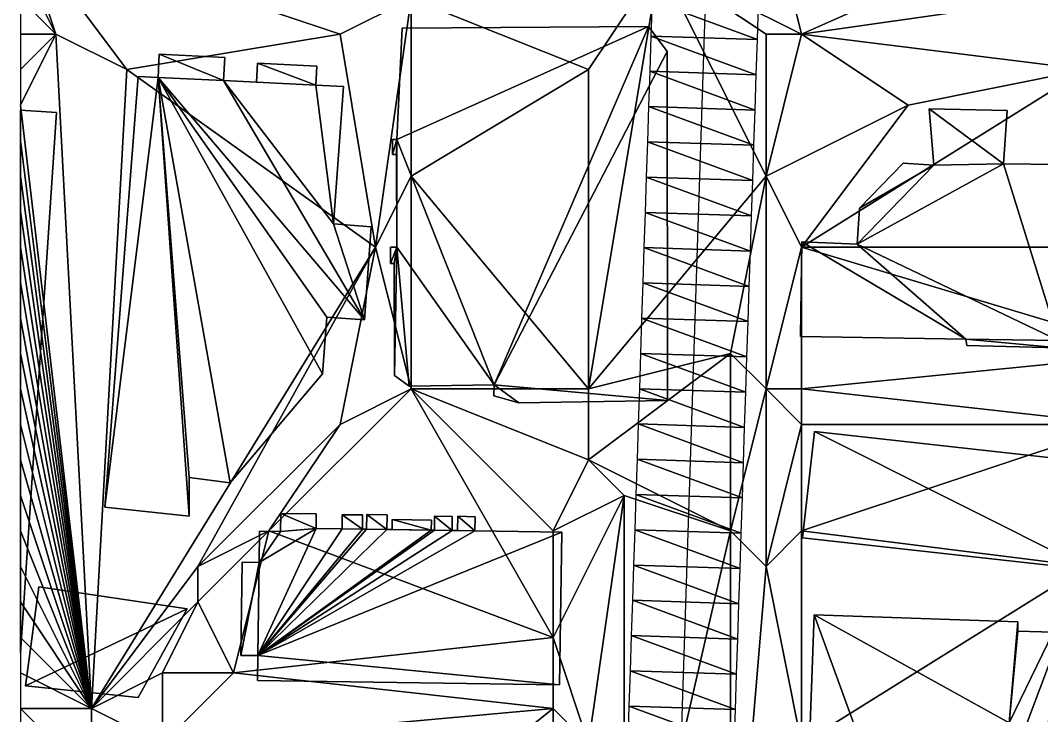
# Model space of a CAD drawing. Header units: metres. Extents: x -1103 to 901, y -902 to 905.
# Drawn here: x -1100 to -1042.5, y -294.4 to -255.2 of the extents above; entities that cross this region are included whole.
import ezdxf

# ---------------------------------------------------------------- set-up
doc = ezdxf.new("R2010")
doc.units = ezdxf.units.M
for name, color, linetype in [('OSM_BUILDING_FOOTPRINTS', 7, 'CONTINUOUS'), ('OSM_BUILDING_ROOFS', 1, 'CONTINUOUS'), ('OSM_BUILDING_WALLS', 8, 'CONTINUOUS'), ('OSM_ROAD_AXES', 2, 'CONTINUOUS'), ('OSM_ROAD_SURFACE', 9, 'CONTINUOUS'), ('OSM_TERRAIN', 3, 'CONTINUOUS')]:
    doc.layers.add(name, color=color, linetype=linetype)

msp = doc.modelspace()

# ---------------------------------------------------------------- linework, layer by layer
at = {"layer": 'OSM_BUILDING_FOOTPRINTS'}
for points in [[(-1078.495, -255.662, 18.8), (-1064.634, -255.562, 18.8), (-1063.584, -256.988, 18.8), (-1063.561, -276.651, 18.8), (-1071.929, -276.773, 18.8), (-1073.344, -276.386, 18.8), (-1073.311, -275.767, 18.8), (-1078.097, -275.844, 18.8), (-1078.926, -275.236, 18.8), (-1078.959, -268.921, 18.8), (-1079.158, -268.921, 18.8), (-1079.158, -268.015, 18.8), (-1078.793, -268.015, 18.8), (-1078.816, -262.784, 18.8), (-1079.048, -262.784, 18.8), (-1079.048, -261.932, 18.8), (-1078.805, -261.932, 18.8), (-1078.495, -255.662, 18.8)], [(-1093.362, -258.382, 18.492), (-1092.235, -258.438, 18.492), (-1092.18, -257.133, 18.492), (-1088.488, -257.31, 18.492), (-1088.554, -258.615, 18.492), (-1086.708, -258.703, 18.492), (-1086.653, -257.641, 18.492), (-1083.303, -257.807, 18.492), (-1083.359, -258.869, 18.492), (-1081.8, -258.946, 18.492), (-1082.364, -266.699, 18.492), (-1080.241, -266.853, 18.492), (-1080.628, -272.106, 18.492), (-1082.751, -271.952, 18.492), (-1082.983, -275.148, 18.492), (-1088.178, -281.297, 18.492), (-1090.488, -280.987, 18.492), (-1090.488, -283.166, 18.492), (-1095.241, -282.668, 18.492), (-1093.362, -258.382, 18.492)], [(-1097.961, -260.417, 18.084), (-1100, -260.281, 18.084), (-1100, -290.861, 18.084)], [(-1056.056, -273.035, 21.25), (-1055.99, -267.716, 21.25), (-1052.873, -267.837, 21.25), (-1052.751, -265.802, 21.25), (-1050.286, -263.281, 21.25), (-1048.562, -263.38, 21.25), (-1048.816, -260.217, 21.25), (-1044.428, -260.306, 21.25), (-1044.627, -263.314, 21.25), (-1039.995, -263.358, 21.25), (-1039.962, -267.881, 21.25), (-1037.154, -267.759, 21.25), (-1037.254, -273.388, 21.25), (-1041.542, -273.267, 21.25), (-1041.52, -273.687, 21.25), (-1046.704, -273.543, 21.25), (-1046.749, -273.201, 21.25), (-1056.056, -273.035, 21.25)], [(-1055.956, -284.381, 21.937), (-1055.282, -278.398, 21.937), (-1039.055, -280.201, 21.937), (-1039.729, -286.184, 21.937), (-1055.956, -284.381, 21.937)], [(-1086.531, -284.017, 18.923), (-1085.348, -284.039, 18.923), (-1085.337, -283.011, 18.923), (-1083.336, -283.033, 18.923), (-1083.347, -283.862, 18.923), (-1081.888, -283.884, 18.923), (-1081.877, -283.088, 18.923), (-1080.727, -283.099, 18.923), (-1080.739, -283.895, 18.923), (-1080.506, -283.906, 18.923), (-1080.495, -283.066, 18.923), (-1079.346, -283.088, 18.923), (-1079.357, -283.917, 18.923), (-1079.058, -283.917, 18.923), (-1079.058, -283.353, 18.923), (-1076.848, -283.387, 18.923), (-1076.859, -283.951, 18.923), (-1076.682, -283.962, 18.923), (-1076.671, -283.165, 18.923), (-1075.676, -283.187, 18.923), (-1075.687, -283.973, 18.923), (-1075.377, -283.973, 18.923), (-1075.366, -283.176, 18.923), (-1074.394, -283.198, 18.923), (-1074.405, -283.995, 18.923), (-1069.508, -284.061, 18.923), (-1069.64, -292.665, 18.923), (-1086.652, -292.422, 18.923), (-1086.63, -291.028, 18.923), (-1087.592, -291.017, 18.923), (-1087.514, -285.764, 18.923), (-1086.553, -285.775, 18.923), (-1086.531, -284.017, 18.923)], [(-1098.955, -287.147, 18.119), (-1090.609, -288.385, 18.119), (-1093.362, -293.384, 18.119), (-1099.706, -292.732, 18.119), (-1098.955, -287.147, 18.119)], [(-1056.331, -317.039, 22.218), (-1055.304, -288.728, 22.218), (-1043.819, -289.125, 22.218), (-1043.83, -289.656, 22.218), (-1041.841, -289.712, 22.218), (-1042.106, -294.865, 22.218), (-1044.305, -294.81, 22.218), (-1044.46, -298.669, 22.218), (-1051.733, -298.526, 22.218), (-1051.844, -303.038, 22.218), (-1045.919, -303.193, 22.218), (-1046.405, -311.465, 22.218), (-1043.189, -311.631, 22.218), (-1043.376, -317.271, 22.218), (-1056.331, -317.039, 22.218)]]:
    msp.add_polyline3d(points, close=True, dxfattribs=at)
at = {"layer": 'OSM_BUILDING_ROOFS'}
for points in [[(-1064.634, -255.562, 56), (-1078.495, -255.662, 56), (-1078.805, -261.932, 56)], [(-1073.311, -275.767, 56), (-1064.634, -255.562, 56), (-1078.805, -261.932, 56)], [(-1073.311, -275.767, 56), (-1063.584, -256.988, 56), (-1064.634, -255.562, 56)], [(-1073.311, -275.767, 56), (-1063.561, -276.651, 56), (-1063.584, -256.988, 56)], [(-1088.554, -258.615, 30.092), (-1092.18, -257.133, 30.092), (-1092.235, -258.438, 30.092)], [(-1088.554, -258.615, 30.092), (-1088.488, -257.31, 30.092), (-1092.18, -257.133, 30.092)], [(-1083.359, -258.869, 30.092), (-1086.653, -257.641, 30.092), (-1086.708, -258.703, 30.092)], [(-1083.359, -258.869, 30.092), (-1083.303, -257.807, 30.092), (-1086.653, -257.641, 30.092)], [(-1092.235, -258.438, 30.092), (-1093.362, -258.382, 30.092), (-1095.241, -282.668, 30.092)], [(-1092.235, -258.438, 30.092), (-1095.241, -282.668, 30.092), (-1090.488, -283.166, 30.092)], [(-1092.235, -258.438, 30.092), (-1090.488, -283.166, 30.092), (-1090.488, -280.987, 30.092)], [(-1092.235, -258.438, 30.092), (-1090.488, -280.987, 30.092), (-1088.178, -281.297, 30.092)], [(-1092.235, -258.438, 30.092), (-1088.178, -281.297, 30.092), (-1082.983, -275.148, 30.092)], [(-1092.235, -258.438, 30.092), (-1082.983, -275.148, 30.092), (-1082.751, -271.952, 30.092)], [(-1092.235, -258.438, 30.092), (-1082.751, -271.952, 30.092), (-1080.628, -272.106, 30.092)], [(-1088.554, -258.615, 30.092), (-1092.235, -258.438, 30.092), (-1080.628, -272.106, 30.092)], [(-1083.359, -258.869, 30.092), (-1086.708, -258.703, 30.092), (-1088.554, -258.615, 30.092)], [(-1088.554, -258.615, 30.092), (-1080.628, -272.106, 30.092), (-1082.364, -266.699, 30.092)], [(-1088.554, -258.615, 30.092), (-1082.364, -266.699, 30.092), (-1083.359, -258.869, 30.092)], [(-1082.364, -266.699, 30.092), (-1081.8, -258.946, 30.092), (-1083.359, -258.869, 30.092)], [(-1100, -260.281, 32.884), (-1100, -290.861, 32.884), (-1097.961, -260.417, 32.884)], [(-1044.627, -263.314, 36.05), (-1044.428, -260.306, 36.05), (-1048.816, -260.217, 36.05)], [(-1044.627, -263.314, 36.05), (-1048.816, -260.217, 36.05), (-1048.562, -263.38, 36.05)], [(-1078.805, -261.932, 56), (-1079.048, -261.932, 56), (-1079.048, -262.784, 56)], [(-1078.805, -261.932, 56), (-1079.048, -262.784, 56), (-1078.816, -262.784, 56)], [(-1078.805, -261.932, 56), (-1078.816, -262.784, 56), (-1078.793, -268.015, 56)], [(-1073.311, -275.767, 56), (-1078.805, -261.932, 56), (-1078.793, -268.015, 56)], [(-1052.873, -267.837, 36.05), (-1041.542, -273.267, 36.05), (-1044.627, -263.314, 36.05)], [(-1052.873, -267.837, 36.05), (-1044.627, -263.314, 36.05), (-1048.562, -263.38, 36.05)], [(-1048.562, -263.38, 36.05), (-1052.751, -265.802, 36.05), (-1052.873, -267.837, 36.05)], [(-1048.562, -263.38, 36.05), (-1050.286, -263.281, 36.05), (-1052.751, -265.802, 36.05)], [(-1041.542, -273.267, 36.05), (-1039.995, -263.358, 36.05), (-1044.627, -263.314, 36.05)], [(-1080.628, -272.106, 30.092), (-1080.241, -266.853, 30.092), (-1082.364, -266.699, 30.092)], [(-1055.99, -267.716, 36.05), (-1056.056, -273.035, 36.05), (-1046.749, -273.201, 36.05)], [(-1052.873, -267.837, 36.05), (-1055.99, -267.716, 36.05), (-1046.749, -273.201, 36.05)], [(-1052.873, -267.837, 36.05), (-1046.749, -273.201, 36.05), (-1041.542, -273.267, 36.05)], [(-1078.793, -268.015, 56), (-1079.158, -268.015, 56), (-1079.158, -268.921, 56)], [(-1078.793, -268.015, 56), (-1079.158, -268.921, 56), (-1078.959, -268.921, 56)], [(-1078.793, -268.015, 56), (-1078.959, -268.921, 56), (-1078.926, -275.236, 56)], [(-1078.793, -268.015, 56), (-1078.926, -275.236, 56), (-1078.097, -275.844, 56)], [(-1078.793, -268.015, 56), (-1078.097, -275.844, 56), (-1073.311, -275.767, 56)], [(-1046.749, -273.201, 36.05), (-1046.704, -273.543, 36.05), (-1041.52, -273.687, 36.05)], [(-1046.749, -273.201, 36.05), (-1041.52, -273.687, 36.05), (-1041.542, -273.267, 36.05)], [(-1073.311, -275.767, 56), (-1073.344, -276.386, 56), (-1071.929, -276.773, 56)], [(-1073.311, -275.767, 56), (-1071.929, -276.773, 56), (-1063.561, -276.651, 56)], [(-1055.282, -278.398, 36.737), (-1055.956, -284.381, 36.737), (-1039.729, -286.184, 36.737)], [(-1055.282, -278.398, 36.737), (-1039.729, -286.184, 36.737), (-1039.055, -280.201, 36.737)], [(-1083.347, -283.862, 33.723), (-1085.337, -283.011, 33.723), (-1085.348, -284.039, 33.723)], [(-1083.347, -283.862, 33.723), (-1083.336, -283.033, 33.723), (-1085.337, -283.011, 33.723)], [(-1080.739, -283.895, 33.723), (-1081.877, -283.088, 33.723), (-1081.888, -283.884, 33.723)], [(-1080.739, -283.895, 33.723), (-1080.727, -283.099, 33.723), (-1081.877, -283.088, 33.723)], [(-1079.357, -283.917, 33.723), (-1080.495, -283.066, 33.723), (-1080.506, -283.906, 33.723)], [(-1079.357, -283.917, 33.723), (-1079.346, -283.088, 33.723), (-1080.495, -283.066, 33.723)], [(-1076.859, -283.951, 33.723), (-1076.848, -283.387, 33.723), (-1079.058, -283.353, 33.723)], [(-1076.859, -283.951, 33.723), (-1079.058, -283.353, 33.723), (-1079.058, -283.917, 33.723)], [(-1075.687, -283.973, 33.723), (-1076.671, -283.165, 33.723), (-1076.682, -283.962, 33.723)], [(-1075.687, -283.973, 33.723), (-1075.676, -283.187, 33.723), (-1076.671, -283.165, 33.723)], [(-1074.405, -283.995, 33.723), (-1075.366, -283.176, 33.723), (-1075.377, -283.973, 33.723)], [(-1074.405, -283.995, 33.723), (-1074.394, -283.198, 33.723), (-1075.366, -283.176, 33.723)], [(-1083.347, -283.862, 33.723), (-1086.553, -285.775, 33.723), (-1086.63, -291.028, 33.723)], [(-1086.63, -291.028, 33.723), (-1081.888, -283.884, 33.723), (-1083.347, -283.862, 33.723)], [(-1086.63, -291.028, 33.723), (-1080.739, -283.895, 33.723), (-1081.888, -283.884, 33.723)], [(-1086.63, -291.028, 33.723), (-1080.506, -283.906, 33.723), (-1080.739, -283.895, 33.723)], [(-1086.63, -291.028, 33.723), (-1079.357, -283.917, 33.723), (-1080.506, -283.906, 33.723)], [(-1086.63, -291.028, 33.723), (-1076.859, -283.951, 33.723), (-1079.357, -283.917, 33.723)], [(-1086.63, -291.028, 33.723), (-1076.682, -283.962, 33.723), (-1076.859, -283.951, 33.723)], [(-1086.63, -291.028, 33.723), (-1075.687, -283.973, 33.723), (-1076.682, -283.962, 33.723)], [(-1086.63, -291.028, 33.723), (-1074.405, -283.995, 33.723), (-1075.687, -283.973, 33.723)], [(-1086.63, -291.028, 33.723), (-1069.508, -284.061, 33.723), (-1074.405, -283.995, 33.723)], [(-1086.63, -291.028, 33.723), (-1069.64, -292.665, 33.723), (-1069.508, -284.061, 33.723)], [(-1083.347, -283.862, 33.723), (-1085.348, -284.039, 33.723), (-1086.553, -285.775, 33.723)], [(-1085.348, -284.039, 33.723), (-1086.531, -284.017, 33.723), (-1086.553, -285.775, 33.723)], [(-1076.859, -283.951, 33.723), (-1079.058, -283.917, 33.723), (-1079.357, -283.917, 33.723)], [(-1074.405, -283.995, 33.723), (-1075.377, -283.973, 33.723), (-1075.687, -283.973, 33.723)], [(-1086.553, -285.775, 33.723), (-1087.514, -285.764, 33.723), (-1087.592, -291.017, 33.723)], [(-1086.553, -285.775, 33.723), (-1087.592, -291.017, 33.723), (-1086.63, -291.028, 33.723)], [(-1090.609, -288.385, 32.919), (-1098.955, -287.147, 32.919), (-1099.706, -292.732, 32.919)], [(-1090.609, -288.385, 32.919), (-1099.706, -292.732, 32.919), (-1093.362, -293.384, 32.919)], [(-1055.304, -288.728, 37.018), (-1056.331, -317.039, 37.018), (-1051.733, -298.526, 37.018)], [(-1044.305, -294.81, 37.018), (-1043.819, -289.125, 37.018), (-1055.304, -288.728, 37.018)], [(-1055.304, -288.728, 37.018), (-1051.733, -298.526, 37.018), (-1044.305, -294.81, 37.018)], [(-1044.305, -294.81, 37.018), (-1043.83, -289.656, 37.018), (-1043.819, -289.125, 37.018)], [(-1044.305, -294.81, 37.018), (-1041.841, -289.712, 37.018), (-1043.83, -289.656, 37.018)], [(-1044.305, -294.81, 37.018), (-1042.106, -294.865, 37.018), (-1041.841, -289.712, 37.018)], [(-1086.63, -291.028, 33.723), (-1086.652, -292.422, 33.723), (-1069.64, -292.665, 33.723)]]:
    msp.add_3dface(points, dxfattribs=at)
at = {"layer": 'OSM_BUILDING_WALLS'}
for points in [[(-1078.495, -255.662, 18.8), (-1078.805, -261.932, 18.8), (-1078.805, -261.932, 56)], [(-1078.495, -255.662, 18.8), (-1078.805, -261.932, 56), (-1078.495, -255.662, 56)], [(-1064.634, -255.562, 18.8), (-1078.495, -255.662, 18.8), (-1078.495, -255.662, 56)], [(-1064.634, -255.562, 18.8), (-1078.495, -255.662, 56), (-1064.634, -255.562, 56)], [(-1063.584, -256.988, 18.8), (-1064.634, -255.562, 18.8), (-1064.634, -255.562, 56)], [(-1063.584, -256.988, 18.8), (-1064.634, -255.562, 56), (-1063.584, -256.988, 56)], [(-1063.561, -276.651, 18.8), (-1063.584, -256.988, 18.8), (-1063.584, -256.988, 56)], [(-1063.561, -276.651, 18.8), (-1063.584, -256.988, 56), (-1063.561, -276.651, 56)], [(-1092.18, -257.133, 18.492), (-1092.235, -258.438, 18.492), (-1092.235, -258.438, 30.092)], [(-1092.18, -257.133, 18.492), (-1092.235, -258.438, 30.092), (-1092.18, -257.133, 30.092)], [(-1088.488, -257.31, 18.492), (-1092.18, -257.133, 18.492), (-1092.18, -257.133, 30.092)], [(-1088.488, -257.31, 18.492), (-1092.18, -257.133, 30.092), (-1088.488, -257.31, 30.092)], [(-1088.554, -258.615, 18.492), (-1088.488, -257.31, 18.492), (-1088.488, -257.31, 30.092)], [(-1088.554, -258.615, 18.492), (-1088.488, -257.31, 30.092), (-1088.554, -258.615, 30.092)], [(-1086.653, -257.641, 18.492), (-1086.708, -258.703, 18.492), (-1086.708, -258.703, 30.092)], [(-1086.653, -257.641, 18.492), (-1086.708, -258.703, 30.092), (-1086.653, -257.641, 30.092)], [(-1083.303, -257.807, 18.492), (-1086.653, -257.641, 18.492), (-1086.653, -257.641, 30.092)], [(-1083.303, -257.807, 18.492), (-1086.653, -257.641, 30.092), (-1083.303, -257.807, 30.092)], [(-1083.359, -258.869, 18.492), (-1083.303, -257.807, 18.492), (-1083.303, -257.807, 30.092)], [(-1083.359, -258.869, 18.492), (-1083.303, -257.807, 30.092), (-1083.359, -258.869, 30.092)], [(-1093.362, -258.382, 18.492), (-1095.241, -282.668, 18.492), (-1095.241, -282.668, 30.092)], [(-1093.362, -258.382, 18.492), (-1095.241, -282.668, 30.092), (-1093.362, -258.382, 30.092)], [(-1092.235, -258.438, 18.492), (-1093.362, -258.382, 18.492), (-1093.362, -258.382, 30.092)], [(-1092.235, -258.438, 18.492), (-1093.362, -258.382, 30.092), (-1092.235, -258.438, 30.092)], [(-1086.708, -258.703, 18.492), (-1088.554, -258.615, 18.492), (-1088.554, -258.615, 30.092)], [(-1086.708, -258.703, 18.492), (-1088.554, -258.615, 30.092), (-1086.708, -258.703, 30.092)], [(-1081.8, -258.946, 18.492), (-1083.359, -258.869, 18.492), (-1083.359, -258.869, 30.092)], [(-1081.8, -258.946, 18.492), (-1083.359, -258.869, 30.092), (-1081.8, -258.946, 30.092)], [(-1082.364, -266.699, 18.492), (-1081.8, -258.946, 18.492), (-1081.8, -258.946, 30.092)], [(-1082.364, -266.699, 18.492), (-1081.8, -258.946, 30.092), (-1082.364, -266.699, 30.092)], [(-1097.961, -260.417, 18.084), (-1100, -260.281, 18.084), (-1100, -260.281, 32.884)], [(-1097.961, -260.417, 18.084), (-1100, -260.281, 32.884), (-1097.961, -260.417, 32.884)], [(-1100, -260.281, 18.084), (-1100, -290.861, 18.084), (-1100, -290.861, 32.884)], [(-1100, -260.281, 18.084), (-1100, -290.861, 32.884), (-1100, -260.281, 32.884)], [(-1100, -290.861, 18.084), (-1097.961, -260.417, 18.084), (-1097.961, -260.417, 32.884)], [(-1100, -290.861, 18.084), (-1097.961, -260.417, 32.884), (-1100, -290.861, 32.884)], [(-1044.428, -260.306, 21.25), (-1048.816, -260.217, 21.25), (-1048.816, -260.217, 36.05)], [(-1044.428, -260.306, 21.25), (-1048.816, -260.217, 36.05), (-1044.428, -260.306, 36.05)], [(-1048.816, -260.217, 21.25), (-1048.562, -263.38, 21.25), (-1048.562, -263.38, 36.05)], [(-1048.816, -260.217, 21.25), (-1048.562, -263.38, 36.05), (-1048.816, -260.217, 36.05)], [(-1044.627, -263.314, 21.25), (-1044.428, -260.306, 21.25), (-1044.428, -260.306, 36.05)], [(-1044.627, -263.314, 21.25), (-1044.428, -260.306, 36.05), (-1044.627, -263.314, 36.05)], [(-1078.805, -261.932, 18.8), (-1079.048, -261.932, 18.8), (-1079.048, -261.932, 56)], [(-1078.805, -261.932, 18.8), (-1079.048, -261.932, 56), (-1078.805, -261.932, 56)], [(-1079.048, -261.932, 18.8), (-1079.048, -262.784, 18.8), (-1079.048, -262.784, 56)], [(-1079.048, -261.932, 18.8), (-1079.048, -262.784, 56), (-1079.048, -261.932, 56)], [(-1079.048, -262.784, 18.8), (-1078.816, -262.784, 18.8), (-1078.816, -262.784, 56)], [(-1079.048, -262.784, 18.8), (-1078.816, -262.784, 56), (-1079.048, -262.784, 56)], [(-1078.816, -262.784, 18.8), (-1078.793, -268.015, 18.8), (-1078.793, -268.015, 56)], [(-1078.816, -262.784, 18.8), (-1078.793, -268.015, 56), (-1078.816, -262.784, 56)], [(-1050.286, -263.281, 21.25), (-1052.751, -265.802, 21.25), (-1052.751, -265.802, 36.05)], [(-1050.286, -263.281, 21.25), (-1052.751, -265.802, 36.05), (-1050.286, -263.281, 36.05)], [(-1048.562, -263.38, 21.25), (-1050.286, -263.281, 21.25), (-1050.286, -263.281, 36.05)], [(-1048.562, -263.38, 21.25), (-1050.286, -263.281, 36.05), (-1048.562, -263.38, 36.05)], [(-1039.995, -263.358, 21.25), (-1044.627, -263.314, 21.25), (-1044.627, -263.314, 36.05)], [(-1039.995, -263.358, 21.25), (-1044.627, -263.314, 36.05), (-1039.995, -263.358, 36.05)], [(-1052.751, -265.802, 21.25), (-1052.873, -267.837, 21.25), (-1052.873, -267.837, 36.05)], [(-1052.751, -265.802, 21.25), (-1052.873, -267.837, 36.05), (-1052.751, -265.802, 36.05)], [(-1080.241, -266.853, 18.492), (-1082.364, -266.699, 18.492), (-1082.364, -266.699, 30.092)], [(-1080.241, -266.853, 18.492), (-1082.364, -266.699, 30.092), (-1080.241, -266.853, 30.092)], [(-1080.628, -272.106, 18.492), (-1080.241, -266.853, 18.492), (-1080.241, -266.853, 30.092)], [(-1080.628, -272.106, 18.492), (-1080.241, -266.853, 30.092), (-1080.628, -272.106, 30.092)], [(-1055.99, -267.716, 21.25), (-1056.056, -273.035, 21.25), (-1056.056, -273.035, 36.05)], [(-1055.99, -267.716, 21.25), (-1056.056, -273.035, 36.05), (-1055.99, -267.716, 36.05)], [(-1052.873, -267.837, 21.25), (-1055.99, -267.716, 21.25), (-1055.99, -267.716, 36.05)], [(-1052.873, -267.837, 21.25), (-1055.99, -267.716, 36.05), (-1052.873, -267.837, 36.05)], [(-1078.793, -268.015, 18.8), (-1079.158, -268.015, 18.8), (-1079.158, -268.015, 56)], [(-1078.793, -268.015, 18.8), (-1079.158, -268.015, 56), (-1078.793, -268.015, 56)], [(-1079.158, -268.015, 18.8), (-1079.158, -268.921, 18.8), (-1079.158, -268.921, 56)], [(-1079.158, -268.015, 18.8), (-1079.158, -268.921, 56), (-1079.158, -268.015, 56)], [(-1079.158, -268.921, 18.8), (-1078.959, -268.921, 18.8), (-1078.959, -268.921, 56)], [(-1079.158, -268.921, 18.8), (-1078.959, -268.921, 56), (-1079.158, -268.921, 56)], [(-1078.959, -268.921, 18.8), (-1078.926, -275.236, 18.8), (-1078.926, -275.236, 56)], [(-1078.959, -268.921, 18.8), (-1078.926, -275.236, 56), (-1078.959, -268.921, 56)], [(-1082.983, -275.148, 18.492), (-1082.751, -271.952, 18.492), (-1082.751, -271.952, 30.092)], [(-1082.983, -275.148, 18.492), (-1082.751, -271.952, 30.092), (-1082.983, -275.148, 30.092)], [(-1082.751, -271.952, 18.492), (-1080.628, -272.106, 18.492), (-1080.628, -272.106, 30.092)], [(-1082.751, -271.952, 18.492), (-1080.628, -272.106, 30.092), (-1082.751, -271.952, 30.092)], [(-1056.056, -273.035, 21.25), (-1046.749, -273.201, 21.25), (-1046.749, -273.201, 36.05)], [(-1056.056, -273.035, 21.25), (-1046.749, -273.201, 36.05), (-1056.056, -273.035, 36.05)], [(-1046.749, -273.201, 21.25), (-1046.704, -273.543, 21.25), (-1046.704, -273.543, 36.05)], [(-1046.749, -273.201, 21.25), (-1046.704, -273.543, 36.05), (-1046.749, -273.201, 36.05)], [(-1046.704, -273.543, 21.25), (-1041.52, -273.687, 21.25), (-1041.52, -273.687, 36.05)], [(-1046.704, -273.543, 21.25), (-1041.52, -273.687, 36.05), (-1046.704, -273.543, 36.05)], [(-1088.178, -281.297, 18.492), (-1082.983, -275.148, 18.492), (-1082.983, -275.148, 30.092)], [(-1088.178, -281.297, 18.492), (-1082.983, -275.148, 30.092), (-1088.178, -281.297, 30.092)], [(-1078.926, -275.236, 18.8), (-1078.097, -275.844, 18.8), (-1078.097, -275.844, 56)], [(-1078.926, -275.236, 18.8), (-1078.097, -275.844, 56), (-1078.926, -275.236, 56)], [(-1078.097, -275.844, 18.8), (-1073.311, -275.767, 18.8), (-1073.311, -275.767, 56)], [(-1078.097, -275.844, 18.8), (-1073.311, -275.767, 56), (-1078.097, -275.844, 56)], [(-1073.311, -275.767, 18.8), (-1073.344, -276.386, 18.8), (-1073.344, -276.386, 56)], [(-1073.311, -275.767, 18.8), (-1073.344, -276.386, 56), (-1073.311, -275.767, 56)], [(-1073.344, -276.386, 18.8), (-1071.929, -276.773, 18.8), (-1071.929, -276.773, 56)], [(-1073.344, -276.386, 18.8), (-1071.929, -276.773, 56), (-1073.344, -276.386, 56)], [(-1071.929, -276.773, 18.8), (-1063.561, -276.651, 18.8), (-1063.561, -276.651, 56)], [(-1071.929, -276.773, 18.8), (-1063.561, -276.651, 56), (-1071.929, -276.773, 56)], [(-1055.282, -278.398, 21.937), (-1055.956, -284.381, 21.937), (-1055.956, -284.381, 36.737)], [(-1055.282, -278.398, 21.937), (-1055.956, -284.381, 36.737), (-1055.282, -278.398, 36.737)], [(-1039.055, -280.201, 21.937), (-1055.282, -278.398, 21.937), (-1055.282, -278.398, 36.737)], [(-1039.055, -280.201, 21.937), (-1055.282, -278.398, 36.737), (-1039.055, -280.201, 36.737)], [(-1090.488, -283.166, 18.492), (-1090.488, -280.987, 18.492), (-1090.488, -280.987, 30.092)], [(-1090.488, -283.166, 18.492), (-1090.488, -280.987, 30.092), (-1090.488, -283.166, 30.092)], [(-1090.488, -280.987, 18.492), (-1088.178, -281.297, 18.492), (-1088.178, -281.297, 30.092)], [(-1090.488, -280.987, 18.492), (-1088.178, -281.297, 30.092), (-1090.488, -280.987, 30.092)], [(-1095.241, -282.668, 18.492), (-1090.488, -283.166, 18.492), (-1090.488, -283.166, 30.092)], [(-1095.241, -282.668, 18.492), (-1090.488, -283.166, 30.092), (-1095.241, -282.668, 30.092)], [(-1085.337, -283.011, 18.923), (-1085.348, -284.039, 18.923), (-1085.348, -284.039, 33.723)], [(-1085.337, -283.011, 18.923), (-1085.348, -284.039, 33.723), (-1085.337, -283.011, 33.723)], [(-1083.336, -283.033, 18.923), (-1085.337, -283.011, 18.923), (-1085.337, -283.011, 33.723)], [(-1083.336, -283.033, 18.923), (-1085.337, -283.011, 33.723), (-1083.336, -283.033, 33.723)], [(-1083.347, -283.862, 18.923), (-1083.336, -283.033, 18.923), (-1083.336, -283.033, 33.723)], [(-1083.347, -283.862, 18.923), (-1083.336, -283.033, 33.723), (-1083.347, -283.862, 33.723)], [(-1081.877, -283.088, 18.923), (-1081.888, -283.884, 18.923), (-1081.888, -283.884, 33.723)], [(-1081.877, -283.088, 18.923), (-1081.888, -283.884, 33.723), (-1081.877, -283.088, 33.723)], [(-1080.727, -283.099, 18.923), (-1081.877, -283.088, 18.923), (-1081.877, -283.088, 33.723)], [(-1080.727, -283.099, 18.923), (-1081.877, -283.088, 33.723), (-1080.727, -283.099, 33.723)], [(-1080.739, -283.895, 18.923), (-1080.727, -283.099, 18.923), (-1080.727, -283.099, 33.723)], [(-1080.739, -283.895, 18.923), (-1080.727, -283.099, 33.723), (-1080.739, -283.895, 33.723)], [(-1080.495, -283.066, 18.923), (-1080.506, -283.906, 18.923), (-1080.506, -283.906, 33.723)], [(-1080.495, -283.066, 18.923), (-1080.506, -283.906, 33.723), (-1080.495, -283.066, 33.723)], [(-1079.346, -283.088, 18.923), (-1080.495, -283.066, 18.923), (-1080.495, -283.066, 33.723)], [(-1079.346, -283.088, 18.923), (-1080.495, -283.066, 33.723), (-1079.346, -283.088, 33.723)], [(-1079.357, -283.917, 18.923), (-1079.346, -283.088, 18.923), (-1079.346, -283.088, 33.723)], [(-1079.357, -283.917, 18.923), (-1079.346, -283.088, 33.723), (-1079.357, -283.917, 33.723)], [(-1076.848, -283.387, 18.923), (-1079.058, -283.353, 18.923), (-1079.058, -283.353, 33.723)], [(-1076.848, -283.387, 18.923), (-1079.058, -283.353, 33.723), (-1076.848, -283.387, 33.723)], [(-1079.058, -283.353, 18.923), (-1079.058, -283.917, 18.923), (-1079.058, -283.917, 33.723)], [(-1079.058, -283.353, 18.923), (-1079.058, -283.917, 33.723), (-1079.058, -283.353, 33.723)], [(-1076.859, -283.951, 18.923), (-1076.848, -283.387, 18.923), (-1076.848, -283.387, 33.723)], [(-1076.859, -283.951, 18.923), (-1076.848, -283.387, 33.723), (-1076.859, -283.951, 33.723)], [(-1076.671, -283.165, 18.923), (-1076.682, -283.962, 18.923), (-1076.682, -283.962, 33.723)], [(-1076.671, -283.165, 18.923), (-1076.682, -283.962, 33.723), (-1076.671, -283.165, 33.723)], [(-1075.676, -283.187, 18.923), (-1076.671, -283.165, 18.923), (-1076.671, -283.165, 33.723)], [(-1075.676, -283.187, 18.923), (-1076.671, -283.165, 33.723), (-1075.676, -283.187, 33.723)], [(-1075.687, -283.973, 18.923), (-1075.676, -283.187, 18.923), (-1075.676, -283.187, 33.723)], [(-1075.687, -283.973, 18.923), (-1075.676, -283.187, 33.723), (-1075.687, -283.973, 33.723)], [(-1075.366, -283.176, 18.923), (-1075.377, -283.973, 18.923), (-1075.377, -283.973, 33.723)], [(-1075.366, -283.176, 18.923), (-1075.377, -283.973, 33.723), (-1075.366, -283.176, 33.723)], [(-1074.394, -283.198, 18.923), (-1075.366, -283.176, 18.923), (-1075.366, -283.176, 33.723)], [(-1074.394, -283.198, 18.923), (-1075.366, -283.176, 33.723), (-1074.394, -283.198, 33.723)], [(-1074.405, -283.995, 18.923), (-1074.394, -283.198, 18.923), (-1074.394, -283.198, 33.723)], [(-1074.405, -283.995, 18.923), (-1074.394, -283.198, 33.723), (-1074.405, -283.995, 33.723)], [(-1086.531, -284.017, 18.923), (-1086.553, -285.775, 18.923), (-1086.553, -285.775, 33.723)], [(-1086.531, -284.017, 18.923), (-1086.553, -285.775, 33.723), (-1086.531, -284.017, 33.723)], [(-1085.348, -284.039, 18.923), (-1086.531, -284.017, 18.923), (-1086.531, -284.017, 33.723)], [(-1085.348, -284.039, 18.923), (-1086.531, -284.017, 33.723), (-1085.348, -284.039, 33.723)], [(-1081.888, -283.884, 18.923), (-1083.347, -283.862, 18.923), (-1083.347, -283.862, 33.723)], [(-1081.888, -283.884, 18.923), (-1083.347, -283.862, 33.723), (-1081.888, -283.884, 33.723)], [(-1080.506, -283.906, 18.923), (-1080.739, -283.895, 18.923), (-1080.739, -283.895, 33.723)], [(-1080.506, -283.906, 18.923), (-1080.739, -283.895, 33.723), (-1080.506, -283.906, 33.723)], [(-1079.058, -283.917, 18.923), (-1079.357, -283.917, 18.923), (-1079.357, -283.917, 33.723)], [(-1079.058, -283.917, 18.923), (-1079.357, -283.917, 33.723), (-1079.058, -283.917, 33.723)], [(-1076.682, -283.962, 18.923), (-1076.859, -283.951, 18.923), (-1076.859, -283.951, 33.723)], [(-1076.682, -283.962, 18.923), (-1076.859, -283.951, 33.723), (-1076.682, -283.962, 33.723)], [(-1075.377, -283.973, 18.923), (-1075.687, -283.973, 18.923), (-1075.687, -283.973, 33.723)], [(-1075.377, -283.973, 18.923), (-1075.687, -283.973, 33.723), (-1075.377, -283.973, 33.723)], [(-1069.508, -284.061, 18.923), (-1074.405, -283.995, 18.923), (-1074.405, -283.995, 33.723)], [(-1069.508, -284.061, 18.923), (-1074.405, -283.995, 33.723), (-1069.508, -284.061, 33.723)], [(-1069.64, -292.665, 18.923), (-1069.508, -284.061, 18.923), (-1069.508, -284.061, 33.723)], [(-1069.64, -292.665, 18.923), (-1069.508, -284.061, 33.723), (-1069.64, -292.665, 33.723)], [(-1055.956, -284.381, 21.937), (-1039.729, -286.184, 21.937), (-1039.729, -286.184, 36.737)], [(-1055.956, -284.381, 21.937), (-1039.729, -286.184, 36.737), (-1055.956, -284.381, 36.737)], [(-1087.514, -285.764, 18.923), (-1087.592, -291.017, 18.923), (-1087.592, -291.017, 33.723)], [(-1087.514, -285.764, 18.923), (-1087.592, -291.017, 33.723), (-1087.514, -285.764, 33.723)], [(-1086.553, -285.775, 18.923), (-1087.514, -285.764, 18.923), (-1087.514, -285.764, 33.723)], [(-1086.553, -285.775, 18.923), (-1087.514, -285.764, 33.723), (-1086.553, -285.775, 33.723)], [(-1098.955, -287.147, 18.119), (-1099.706, -292.732, 18.119), (-1099.706, -292.732, 32.919)], [(-1098.955, -287.147, 18.119), (-1099.706, -292.732, 32.919), (-1098.955, -287.147, 32.919)], [(-1090.609, -288.385, 18.119), (-1098.955, -287.147, 18.119), (-1098.955, -287.147, 32.919)], [(-1090.609, -288.385, 18.119), (-1098.955, -287.147, 32.919), (-1090.609, -288.385, 32.919)], [(-1093.362, -293.384, 18.119), (-1090.609, -288.385, 18.119), (-1090.609, -288.385, 32.919)], [(-1093.362, -293.384, 18.119), (-1090.609, -288.385, 32.919), (-1093.362, -293.384, 32.919)], [(-1055.304, -288.728, 22.218), (-1056.331, -317.039, 22.218), (-1056.331, -317.039, 37.018)], [(-1055.304, -288.728, 22.218), (-1056.331, -317.039, 37.018), (-1055.304, -288.728, 37.018)], [(-1043.819, -289.125, 22.218), (-1055.304, -288.728, 22.218), (-1055.304, -288.728, 37.018)], [(-1043.819, -289.125, 22.218), (-1055.304, -288.728, 37.018), (-1043.819, -289.125, 37.018)], [(-1043.83, -289.656, 22.218), (-1043.819, -289.125, 22.218), (-1043.819, -289.125, 37.018)], [(-1043.83, -289.656, 22.218), (-1043.819, -289.125, 37.018), (-1043.83, -289.656, 37.018)], [(-1041.841, -289.712, 22.218), (-1043.83, -289.656, 22.218), (-1043.83, -289.656, 37.018)], [(-1041.841, -289.712, 22.218), (-1043.83, -289.656, 37.018), (-1041.841, -289.712, 37.018)], [(-1087.592, -291.017, 18.923), (-1086.63, -291.028, 18.923), (-1086.63, -291.028, 33.723)], [(-1087.592, -291.017, 18.923), (-1086.63, -291.028, 33.723), (-1087.592, -291.017, 33.723)], [(-1086.63, -291.028, 18.923), (-1086.652, -292.422, 18.923), (-1086.652, -292.422, 33.723)], [(-1086.63, -291.028, 18.923), (-1086.652, -292.422, 33.723), (-1086.63, -291.028, 33.723)], [(-1099.706, -292.732, 18.119), (-1093.362, -293.384, 18.119), (-1093.362, -293.384, 32.919)], [(-1099.706, -292.732, 18.119), (-1093.362, -293.384, 32.919), (-1099.706, -292.732, 32.919)], [(-1086.652, -292.422, 18.923), (-1069.64, -292.665, 18.923), (-1069.64, -292.665, 33.723)], [(-1086.652, -292.422, 18.923), (-1069.64, -292.665, 33.723), (-1086.652, -292.422, 33.723)]]:
    msp.add_3dface(points, dxfattribs=at)
at = {"layer": 'OSM_ROAD_AXES'}
msp.add_polyline3d([(-1061.296, -250.242, 21.914), (-1063.969, -331.736, 23.463)], dxfattribs=at)
at = {"layer": 'OSM_ROAD_SURFACE'}
for points in [[(-1064.425, -254.119, 21.791), (-1064.49, -256.107, 21.773), (-1058.493, -256.304, 21.933)], [(-1064.425, -254.119, 21.791), (-1058.493, -256.304, 21.933), (-1058.428, -254.316, 22.22)], [(-1064.49, -256.107, 21.773), (-1064.555, -258.095, 21.75), (-1058.558, -258.291, 21.915)], [(-1064.49, -256.107, 21.773), (-1058.558, -258.291, 21.915), (-1058.493, -256.304, 21.933)], [(-1064.555, -258.095, 21.75), (-1064.62, -260.082, 21.727), (-1058.623, -260.279, 21.898)], [(-1064.555, -258.095, 21.75), (-1058.623, -260.279, 21.898), (-1058.558, -258.291, 21.915)], [(-1064.62, -260.082, 21.727), (-1064.685, -262.07, 21.704), (-1058.689, -262.267, 21.881)], [(-1064.62, -260.082, 21.727), (-1058.689, -262.267, 21.881), (-1058.623, -260.279, 21.898)], [(-1064.685, -262.07, 21.704), (-1064.751, -264.058, 21.681), (-1058.754, -264.254, 21.859)], [(-1064.685, -262.07, 21.704), (-1058.754, -264.254, 21.859), (-1058.689, -262.267, 21.881)], [(-1064.751, -264.058, 21.681), (-1064.816, -266.045, 21.658), (-1058.819, -266.242, 21.843)], [(-1064.751, -264.058, 21.681), (-1058.819, -266.242, 21.843), (-1058.754, -264.254, 21.859)], [(-1064.816, -266.045, 21.658), (-1064.881, -268.033, 21.635), (-1058.884, -268.23, 21.832)], [(-1064.816, -266.045, 21.658), (-1058.884, -268.23, 21.832), (-1058.819, -266.242, 21.843)], [(-1064.881, -268.033, 21.635), (-1064.946, -270.021, 21.612), (-1058.949, -270.217, 21.884)], [(-1064.881, -268.033, 21.635), (-1058.949, -270.217, 21.884), (-1058.884, -268.23, 21.832)], [(-1064.946, -270.021, 21.612), (-1065.011, -272.008, 21.589), (-1059.015, -272.205, 21.944)], [(-1064.946, -270.021, 21.612), (-1059.015, -272.205, 21.944), (-1058.949, -270.217, 21.884)], [(-1065.011, -272.008, 21.589), (-1065.077, -273.996, 21.575), (-1059.08, -274.193, 22.005)], [(-1065.011, -272.008, 21.589), (-1059.08, -274.193, 22.005), (-1059.015, -272.205, 21.944)], [(-1065.077, -273.996, 21.575), (-1065.142, -275.984, 21.658), (-1059.145, -276.18, 22.128)], [(-1065.077, -273.996, 21.575), (-1059.145, -276.18, 22.128), (-1059.08, -274.193, 22.005)], [(-1065.142, -275.984, 21.658), (-1065.207, -277.971, 21.91), (-1059.21, -278.168, 22.287)], [(-1065.142, -275.984, 21.658), (-1059.21, -278.168, 22.287), (-1059.145, -276.18, 22.128)], [(-1065.207, -277.971, 21.91), (-1065.272, -279.959, 22.079), (-1059.275, -280.156, 22.446)], [(-1065.207, -277.971, 21.91), (-1059.275, -280.156, 22.446), (-1059.21, -278.168, 22.287)], [(-1065.272, -279.959, 22.079), (-1065.337, -281.947, 22.376), (-1059.341, -282.143, 22.603)], [(-1065.272, -279.959, 22.079), (-1059.341, -282.143, 22.603), (-1059.275, -280.156, 22.446)], [(-1065.337, -281.947, 22.376), (-1065.403, -283.934, 22.539), (-1059.406, -284.131, 22.758)], [(-1065.337, -281.947, 22.376), (-1059.406, -284.131, 22.758), (-1059.341, -282.143, 22.603)], [(-1065.403, -283.934, 22.539), (-1065.468, -285.922, 22.635), (-1059.471, -286.119, 22.852)], [(-1065.403, -283.934, 22.539), (-1059.471, -286.119, 22.852), (-1059.406, -284.131, 22.758)], [(-1065.468, -285.922, 22.635), (-1065.533, -287.909, 22.731), (-1059.536, -288.106, 22.928)], [(-1065.468, -285.922, 22.635), (-1059.536, -288.106, 22.928), (-1059.471, -286.119, 22.852)], [(-1065.533, -287.909, 22.731), (-1065.598, -289.897, 22.827), (-1059.601, -290.094, 23.004)], [(-1065.533, -287.909, 22.731), (-1059.601, -290.094, 23.004), (-1059.536, -288.106, 22.928)], [(-1065.598, -289.897, 22.827), (-1065.663, -291.885, 22.923), (-1059.667, -292.081, 23.08)], [(-1065.598, -289.897, 22.827), (-1059.667, -292.081, 23.08), (-1059.601, -290.094, 23.004)], [(-1065.663, -291.885, 22.923), (-1065.729, -293.872, 23.019), (-1059.732, -294.069, 23.156)], [(-1065.663, -291.885, 22.923), (-1059.732, -294.069, 23.156), (-1059.667, -292.081, 23.08)], [(-1065.729, -293.872, 23.019), (-1065.794, -295.86, 23.115), (-1059.797, -296.057, 23.232)], [(-1065.729, -293.872, 23.019), (-1059.797, -296.057, 23.232), (-1059.732, -294.069, 23.156)]]:
    msp.add_3dface(points, dxfattribs=at)
at = {"layer": 'OSM_TERRAIN'}
for points in [[(-1064, -252, 21.781), (-1056, -256, 22.352), (-1058, -248, 22.074)], [(-1056, -256, 22.352), (-1038, -248, 22.953), (-1058, -248, 22.074)], [(-1042, -254, 23.013), (-1038, -248, 22.953), (-1056, -256, 22.352)], [(-1098, -256, 20.108), (-1094, -258, 20.514), (-1100, -250, 20.274)], [(-1094, -258, 20.514), (-1082, -256, 20.8), (-1100, -250, 20.274)], [(-1098, -256, 20.108), (-1100, -250, 20.274), (-1100, -252, 20.315)], [(-1082, -256, 20.8), (-1078, -254, 21.312), (-1100, -250, 20.274)], [(-1100, -254, 20.182), (-1098, -256, 20.108), (-1100, -252, 20.315)], [(-1068, -258, 21.379), (-1064, -252, 21.781), (-1078, -254, 21.312)], [(-1068, -276, 21.407), (-1064, -252, 21.781), (-1068, -258, 21.379)], [(-1068, -276, 21.407), (-1058, -264, 21.834), (-1064, -252, 21.781)], [(-1058, -264, 21.834), (-1058, -256, 21.897), (-1064, -252, 21.781)], [(-1064, -252, 21.781), (-1058, -256, 21.897), (-1056, -256, 22.352)], [(-1100, -256, 20.104), (-1098, -256, 20.108), (-1100, -254, 20.182)], [(-1080, -268, 20.627), (-1078, -254, 21.312), (-1082, -256, 20.8)], [(-1080, -268, 20.627), (-1078, -264, 21.304), (-1078, -254, 21.312)], [(-1078, -264, 21.304), (-1068, -258, 21.379), (-1078, -254, 21.312)], [(-1040, -258, 23.575), (-1042, -254, 23.013), (-1056, -256, 22.352)], [(-1096, -294, 20.439), (-1098, -256, 20.108), (-1100, -260, 20.085)], [(-1100, -260, 20.085), (-1098, -256, 20.108), (-1100, -258, 20.091)], [(-1100, -258, 20.091), (-1098, -256, 20.108), (-1100, -256, 20.104)], [(-1096, -294, 20.439), (-1094, -258, 20.514), (-1098, -256, 20.108)], [(-1094, -258, 20.514), (-1080, -268, 20.627), (-1082, -256, 20.8)], [(-1058, -264, 21.834), (-1050, -260, 23.231), (-1056, -256, 22.352)], [(-1058, -264, 21.834), (-1056, -256, 22.352), (-1058, -256, 21.897)], [(-1050, -260, 23.231), (-1040, -258, 23.575), (-1056, -256, 22.352)], [(-1094, -258, 20.514), (-1096, -294, 20.439), (-1080, -268, 20.627)], [(-1068, -276, 21.407), (-1068, -258, 21.379), (-1078, -264, 21.304)], [(-1056, -268, 23.305), (-1040, -258, 23.575), (-1050, -260, 23.231)], [(-1056, -268, 23.305), (-1034, -268, 23.533), (-1040, -258, 23.575)], [(-1100, -262, 20.084), (-1096, -294, 20.439), (-1100, -260, 20.085)], [(-1058, -264, 21.834), (-1056, -268, 23.305), (-1050, -260, 23.231)], [(-1100, -264, 20.084), (-1096, -294, 20.439), (-1100, -262, 20.084)], [(-1100, -266, 20.084), (-1096, -294, 20.439), (-1100, -264, 20.084)], [(-1078, -276, 21.371), (-1078, -264, 21.304), (-1080, -268, 20.627)], [(-1078, -276, 21.371), (-1068, -276, 21.407), (-1078, -264, 21.304)], [(-1068, -276, 21.407), (-1060, -274, 21.714), (-1058, -264, 21.834)], [(-1060, -274, 21.714), (-1058, -276, 22.298), (-1058, -264, 21.834)], [(-1058, -276, 22.298), (-1056, -268, 23.305), (-1058, -264, 21.834)], [(-1100, -268, 20.084), (-1096, -294, 20.439), (-1100, -266, 20.084)], [(-1100, -270, 20.084), (-1096, -294, 20.439), (-1100, -268, 20.084)], [(-1090, -286, 20.576), (-1080, -268, 20.627), (-1096, -294, 20.439)], [(-1090, -286, 20.576), (-1082, -278, 20.798), (-1080, -268, 20.627)], [(-1082, -278, 20.798), (-1078, -276, 21.371), (-1080, -268, 20.627)], [(-1058, -276, 22.298), (-1056, -276, 23.358), (-1056, -268, 23.305)], [(-1056, -276, 23.358), (-1036, -274, 23.713), (-1056, -268, 23.305)], [(-1036, -274, 23.713), (-1034, -268, 23.533), (-1056, -268, 23.305)], [(-1100, -272, 20.084), (-1096, -294, 20.439), (-1100, -270, 20.084)], [(-1100, -274, 20.084), (-1096, -294, 20.439), (-1100, -272, 20.084)], [(-1100, -276, 20.084), (-1096, -294, 20.439), (-1100, -274, 20.084)], [(-1060, -284, 22.581), (-1060, -274, 21.714), (-1068, -280, 21.929)], [(-1068, -280, 21.929), (-1060, -274, 21.714), (-1068, -276, 21.407)], [(-1060, -284, 22.581), (-1058, -276, 22.298), (-1060, -274, 21.714)], [(-1038, -278, 24.278), (-1036, -274, 23.713), (-1056, -276, 23.358)], [(-1100, -278, 20.084), (-1096, -294, 20.439), (-1100, -276, 20.084)], [(-1086, -284, 21.06), (-1070, -290, 21.138), (-1078, -276, 21.371)], [(-1086, -284, 21.06), (-1078, -276, 21.371), (-1082, -278, 20.798)], [(-1070, -290, 21.138), (-1070, -284, 21.149), (-1078, -276, 21.371)], [(-1070, -284, 21.149), (-1068, -280, 21.929), (-1078, -276, 21.371)], [(-1078, -276, 21.371), (-1068, -280, 21.929), (-1068, -276, 21.407)], [(-1060, -284, 22.581), (-1058, -286, 23.14), (-1058, -276, 22.298)], [(-1058, -286, 23.14), (-1056, -278, 23.879), (-1058, -276, 22.298)], [(-1058, -276, 22.298), (-1056, -278, 23.879), (-1056, -276, 23.358)], [(-1056, -278, 23.879), (-1038, -278, 24.278), (-1056, -276, 23.358)], [(-1100, -280, 20.084), (-1096, -294, 20.439), (-1100, -278, 20.084)], [(-1086, -284, 21.06), (-1082, -278, 20.798), (-1090, -286, 20.576)], [(-1058, -286, 23.14), (-1056, -284, 24.087), (-1056, -278, 23.879)], [(-1056, -284, 24.087), (-1040, -286, 24.104), (-1038, -278, 24.278)], [(-1056, -284, 24.087), (-1038, -278, 24.278), (-1056, -278, 23.879)], [(-1100, -282, 20.084), (-1096, -294, 20.439), (-1100, -280, 20.084)], [(-1070, -284, 21.149), (-1066, -282, 22.385), (-1068, -280, 21.929)], [(-1066, -282, 22.385), (-1060, -284, 22.581), (-1068, -280, 21.929)], [(-1100, -284, 20.084), (-1096, -294, 20.439), (-1100, -282, 20.084)], [(-1070, -290, 21.138), (-1068, -296, 22.275), (-1066, -282, 22.385)], [(-1070, -290, 21.138), (-1066, -282, 22.385), (-1070, -284, 21.149)], [(-1068, -296, 22.275), (-1066, -310, 23.751), (-1066, -282, 22.385)], [(-1066, -310, 23.751), (-1060, -284, 22.581), (-1066, -282, 22.385)], [(-1100, -286, 20.084), (-1096, -294, 20.439), (-1100, -284, 20.084)], [(-1088, -292, 21.109), (-1086, -284, 21.06), (-1090, -288, 20.408)], [(-1090, -288, 20.408), (-1086, -284, 21.06), (-1090, -286, 20.576)], [(-1088, -292, 21.109), (-1070, -290, 21.138), (-1086, -284, 21.06)], [(-1060, -310, 23.776), (-1060, -284, 22.581), (-1066, -310, 23.751)], [(-1060, -310, 23.776), (-1058, -286, 23.14), (-1060, -284, 22.581)], [(-1058, -286, 23.14), (-1056, -296, 24.313), (-1056, -284, 24.087)], [(-1056, -284, 24.087), (-1056, -296, 24.313), (-1040, -286, 24.104)], [(-1100, -288, 20.084), (-1096, -294, 20.439), (-1100, -286, 20.084)], [(-1090, -288, 20.408), (-1090, -286, 20.576), (-1096, -294, 20.439)], [(-1060, -310, 23.776), (-1056, -296, 24.313), (-1058, -286, 23.14)], [(-1056, -296, 24.313), (-1046, -302, 24.483), (-1040, -286, 24.104)], [(-1046, -302, 24.483), (-1038, -290, 24.891), (-1040, -286, 24.104)], [(-1100, -290, 20.084), (-1096, -294, 20.439), (-1100, -288, 20.084)], [(-1092, -292, 20.518), (-1090, -288, 20.408), (-1096, -294, 20.439)], [(-1092, -292, 20.518), (-1088, -292, 21.109), (-1090, -288, 20.408)], [(-1100, -292, 20.089), (-1096, -294, 20.439), (-1100, -290, 20.084)], [(-1070, -294, 21.543), (-1070, -290, 21.138), (-1088, -292, 21.109)], [(-1070, -294, 21.543), (-1068, -296, 22.275), (-1070, -290, 21.138)], [(-1040, -300, 24.928), (-1038, -290, 24.891), (-1046, -302, 24.483)], [(-1100, -294, 20.229), (-1096, -294, 20.439), (-1100, -292, 20.089)], [(-1092, -296, 21.54), (-1092, -292, 20.518), (-1096, -294, 20.439)], [(-1092, -296, 21.54), (-1070, -294, 21.543), (-1088, -292, 21.109)], [(-1092, -296, 21.54), (-1088, -292, 21.109), (-1092, -292, 20.518)], [(-1100, -296, 20.893), (-1096, -298, 21.141), (-1100, -294, 20.229)], [(-1096, -298, 21.141), (-1096, -294, 20.439), (-1100, -294, 20.229)], [(-1096, -298, 21.141), (-1092, -296, 21.54), (-1096, -294, 20.439)], [(-1090, -310, 21.572), (-1070, -294, 21.543), (-1092, -296, 21.54)], [(-1070, -308, 21.54), (-1070, -294, 21.543), (-1090, -310, 21.572)], [(-1070, -308, 21.54), (-1068, -296, 22.275), (-1070, -294, 21.543)]]:
    msp.add_3dface(points, dxfattribs=at)

doc.saveas('drawing.dxf')
